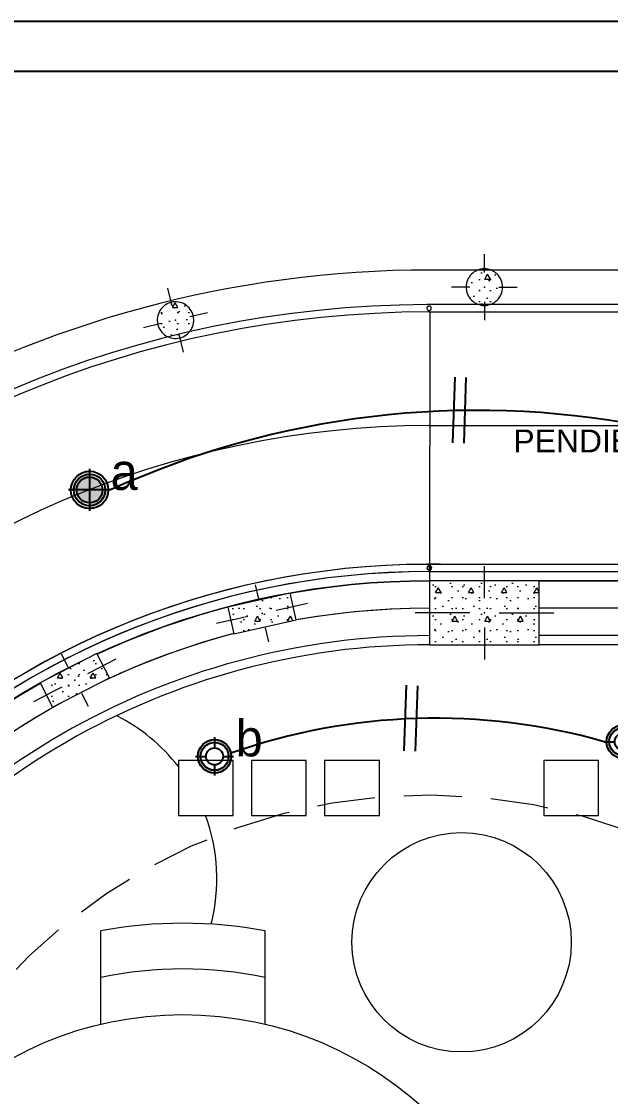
# Model space of a CAD drawing. Header units: feet. Extents: x 2 to 125, y -24 to 91.
# Drawn here: x 79.91 to 83.13, y 50.22 to 56.1 of the extents above; entities that cross this region are included whole.
import ezdxf

# ---------------------------------------------------------------- set-up
doc = ezdxf.new("R2010")
doc.units = ezdxf.units.FT
doc.header["$MEASUREMENT"] = 0
doc.set_wipeout_variables(frame=1)
for name, pattern in [('CONTINUA', [0]), ('HIDDEN', [9.525, 6.35, -3.175]), ('HIDDEN2', [0.1875, 0.125, -0.0625]), ('Wipeout_Contour', [1, 0, -1])]:
    doc.linetypes.add(name, pattern=pattern)
doc.layers.add('ALUMBRADO', color=1, linetype='Continuous')
doc.layers.add('Structural - Bearing', color=7, linetype='Continuous')
for name, color, linetype, lineweight, true_color in [('Annotation - Text_Pen_No__167', 7, 'Continuous', 13, 0x6a6a6a), ('Drawing & Figure_Pen_No__167', 7, 'Continuous', 13, 0x6a6a6a), ('Structural - Bearing_Pen_No__167', 7, 'Continuous', 13, 0x6a6a6a), ('Structural - Bearing_Pen_No__4', 7, 'Continuous', 20, 0x029e21)]:
    doc.layers.add(name, color=color, linetype=linetype, lineweight=lineweight, true_color=true_color)
for name, color, linetype, lineweight in [('Cotas varias El', 253, 'Continuous', 13), ('Drawing & Figure_Pen_No__122', 9, 'Continuous', 13), ('Estructura – Carga_Pen_No__122', 9, 'Continuous', 13), ('Interior - Stair & Railing_Pen_No__122', 9, 'Continuous', 13), ('Structural - Bearing_Pen_No__122', 9, 'Continuous', 13), ('TOMACORRIENTE', 5, 'HIDDEN2', 30)]:
    doc.layers.add(name, color=color, linetype=linetype, lineweight=lineweight)
doc.styles.add('GENERATED_STYLE_1', font='arial.ttf')
pattern_1 = [(0, (34.1127, 49.8555), (0, 0.3117692), [0.03, -0.15]), (0, (34.2027, 50.01138), (0, 0.3117692), [0.03, -0.15]), (60, (34.1127, 49.8555), (-0.27, 0.1558846), [0.03, -0.15]), (60, (34.2927, 49.8555), (-0.27, 0.1558846), [0.03, -0.15]), (120, (34.1427, 49.8555), (0.27, 0.1558846), [0.03, -0.15]), (120, (34.3227, 49.8555), (0.27, 0.1558846), [0.03, -0.15]), (0, (34.11271, 49.8855), (0, 0.06), [0, -0.06, 0, -0.09]), (45, (34.14271, 49.8855), (-0.04242641, 0.04242641), [0, -0.045, 0, -0.075])]

# ---------------------------------------------------------------- blocks, each defined once
blk = doc.blocks.new('LED PASILLO')
at = {"layer": 'ALUMBRADO'}
h = blk.add_hatch(color=202, dxfattribs=at)
h.dxf.hatch_style = 1
edge = h.paths.add_edge_path()
edge.add_line((0, 0.1376), (0, -0.1376))
edge.add_line((-0.1376, 0), (0.1376, 0))
edge = h.paths.add_edge_path()
edge.add_line((0, 0), (0, 0.0845))
edge.add_arc((0, 0), 0.0845, 90, 180)
edge.add_line((-0.0845, 0), (0, 0))
edge = h.paths.add_edge_path()
edge.add_line((0.0845, 0), (0, 0))
edge.add_line((0, 0), (0, -0.0845))
edge.add_arc((0, 0), 0.0845, 270, 360)
at = {"layer": 'ALUMBRADO', "color": 202}
for points in [[(0, 0.1376), (0, -0.1376)], [(-0.1376, 0), (0.1376, 0)]]:
    blk.add_lwpolyline(points, dxfattribs=at)
for radius in [0.1222, 0.1028, 0.0845]:
    blk.add_circle((0, 0), radius, dxfattribs=at)
blk = doc.blocks.new('LED')
at = {"layer": 'ALUMBRADO'}
h = blk.add_hatch(color=256, dxfattribs=at)
h.dxf.hatch_style = 1
edge = h.paths.add_edge_path(flags=17)
edge.add_arc((0, 0), 0.135, 0, 360)
edge = h.paths.add_edge_path()
edge.add_arc((0, 0), 0.162, 0, 360)
for points in [[(0, 0.185), (0, 0.082)], [(-0.185, 0), (-0.082, 0)], [(0.082, 0), (0.185, 0)], [(0, -0.082), (0, -0.185)]]:
    blk.add_lwpolyline(points, dxfattribs=at)
at = {"layer": 'ALUMBRADO', "linetype": 'CONTINUA', "ltscale": 0.003}
for radius in [0.162, 0.135, 0.0824]:
    blk.add_circle((0, 0), radius, dxfattribs=at)

msp = doc.modelspace()

# ---------------------------------------------------------------- hatches: boundary and pattern name
at = {"layer": 'Cotas varias El'}
h = msp.add_hatch(dxfattribs=at)
h.set_pattern_fill('STRUCTURAL_CONCRETE', color=256, style=0, pattern_type=2)
h.set_pattern_definition(pattern_1)
h.paths.add_polyline_path([(82.3397, 54.6439, 0.414214), (82.4397, 54.5439, 0.414214), (82.5397, 54.6439, 0.414214), (82.4397, 54.7439, 0.414214)])
h = msp.add_hatch(dxfattribs=at)
h.set_pattern_fill('STRUCTURAL_CONCRETE', color=256, style=0, pattern_type=2)
h.set_pattern_definition(pattern_1)
h.paths.add_polyline_path([(80.6522, 54.4401, 0.414214), (80.7729, 54.3664, 0.414214), (80.8466, 54.4871, 0.414214), (80.7259, 54.5608, 0.414214)])

# ---------------------------------------------------------------- linework, layer by layer
at = {"layer": 'ALUMBRADO', "color": 114, "lineweight": 25}
for points in [[(82.2672, 53.7924), (82.2796, 54.1511)], [(82.3285, 53.7901), (82.3409, 54.1488)], [(82.0017, 52.1069), (82.0141, 52.4656)], [(82.0631, 52.1046), (82.0755, 52.4633)]]:
    msp.add_lwpolyline(points, dxfattribs=at)
at = {"layer": 'ALUMBRADO', "linetype": 'CONTINUA', "lineweight": 25}
for centre, radius, start, end in [((82.3993, 49.1352), 4.8347, 79.22157, 114.50338), ((82.1735, 48.9093), 3.3763, 74.15253, 109.38442)]:
    msp.add_arc(centre, radius, start, end, dxfattribs=at)
at = {"layer": 'Cotas varias El'}
for p, q in [((82.4397, 54.7239), (82.4397, 54.8239)), ((80.7306, 54.5414), (80.7071, 54.6386)), ((82.3597, 54.6439), (82.2597, 54.6439)), ((82.5197, 54.6439), (82.6197, 54.6439)), ((82.1374, 54.5481), (82.1249, 54.5481)), ((82.1249, 54.5481), (82.1249, 54.5481)), ((82.1374, 54.5481), (82.1249, 54.5481)), ((82.1249, 54.5481), (82.1249, 54.5481)), ((82.1374, 54.5481), (82.1249, 54.5481)), ((82.1249, 54.5481), (82.1249, 54.5481)), ((82.1374, 54.5481), (82.1249, 54.5481)), ((82.1249, 54.5481), (82.1249, 54.5481)), ((82.1374, 54.5481), (82.1249, 54.548)), ((82.1374, 54.5481), (82.1249, 54.548)), ((82.1374, 54.5481), (82.1249, 54.548)), ((82.1374, 54.5481), (82.1249, 54.548)), ((82.1249, 54.548), (82.1249, 54.548)), ((82.1249, 54.548), (82.1249, 54.548)), ((82.1249, 54.548), (82.1249, 54.548)), ((82.1624, 54.5481), (82.1374, 54.5481)), ((82.1624, 54.5481), (82.1374, 54.5481)), ((82.1624, 54.5481), (82.1374, 54.5481)), ((82.1624, 54.5481), (82.1374, 54.5481)), ((82.1375, 54.5481), (82.1374, 54.5481)), ((82.1375, 54.5481), (82.1374, 54.5481)), ((82.1375, 54.5481), (82.1374, 54.5481)), ((82.1375, 54.5481), (82.1374, 54.5481)), ((82.1625, 54.5481), (82.1375, 54.5481)), ((82.1625, 54.5481), (82.1375, 54.5481)), ((82.1625, 54.5481), (82.1375, 54.5481)), ((82.1625, 54.5481), (82.1375, 54.5481)), ((82.1874, 54.5481), (82.1624, 54.5481)), ((82.1874, 54.5481), (82.1624, 54.5481)), ((82.1874, 54.5481), (82.1624, 54.5481)), ((82.1874, 54.5481), (82.1624, 54.5481)), ((82.1875, 54.5481), (82.1625, 54.5481)), ((82.1875, 54.5481), (82.1625, 54.5481)), ((82.1875, 54.5481), (82.1625, 54.5481)), ((82.1875, 54.5481), (82.1625, 54.5481)), ((82.1999, 54.5481), (82.1874, 54.5481)), ((82.1999, 54.5481), (82.1874, 54.5481)), ((82.1999, 54.5481), (82.1874, 54.5481)), ((82.1999, 54.5481), (82.1874, 54.5481)), ((82.2, 54.5481), (82.1875, 54.5481)), ((82.2, 54.5481), (82.1875, 54.5481)), ((82.2, 54.5481), (82.1875, 54.5481)), ((82.2, 54.5481), (82.1875, 54.5481)), ((82.1875, 54.5481), (82.1875, 54.5481)), ((86.3277, 54.5481), (82.1999, 54.5481)), ((86.3277, 54.5481), (82.1999, 54.5481)), ((86.3277, 54.5481), (82.1999, 54.5481)), ((86.325, 54.5481), (82.1999, 54.5481)), ((86.3874, 54.5481), (82.2, 54.5481)), ((86.3874, 54.5481), (82.2, 54.5481)), ((86.3874, 54.5481), (82.2, 54.5481)), ((86.3653, 54.5481), (82.2, 54.5481)), ((82.4397, 54.5639), (82.4397, 54.4639)), ((80.8272, 54.4824), (80.9244, 54.5059)), ((82.1374, 54.5081), (82.1624, 54.5081)), ((82.1374, 54.5081), (82.1624, 54.5081)), ((82.1374, 54.5081), (82.1624, 54.5081)), ((82.1374, 54.5081), (82.1624, 54.5081)), ((82.1376, 54.5081), (82.1376, 54.5081)), ((82.1376, 54.5081), (82.1625, 54.5081)), ((82.1376, 54.5081), (82.1376, 54.5081)), ((82.1376, 54.5081), (82.1625, 54.5081)), ((82.1376, 54.5081), (82.1376, 54.5081)), ((82.1376, 54.5081), (82.1625, 54.5081)), ((82.1376, 54.5081), (82.1376, 54.5081)), ((82.1376, 54.5081), (82.1625, 54.5081)), ((82.1412, 54.5081), (82.1403, 53.0374)), ((82.1624, 54.5081), (82.1874, 54.5081)), ((82.1624, 54.5081), (82.1874, 54.5081)), ((82.1624, 54.5081), (82.1874, 54.5081)), ((82.1624, 54.5081), (82.1874, 54.5081)), ((82.1625, 54.5081), (82.1875, 54.5081)), ((82.1625, 54.5081), (82.1875, 54.5081)), ((82.1625, 54.5081), (82.1875, 54.5081)), ((82.1625, 54.5081), (82.1875, 54.5081)), ((82.1874, 54.5081), (82.1999, 54.5081)), ((82.1874, 54.5081), (82.1999, 54.5081)), ((82.1874, 54.5081), (82.1999, 54.5081)), ((82.1874, 54.5081), (82.1999, 54.5081)), ((82.1875, 54.5081), (82.2, 54.5081)), ((82.1875, 54.5081), (82.2, 54.5081)), ((82.1875, 54.5081), (82.2, 54.5081)), ((82.1875, 54.5081), (82.1875, 54.5081)), ((82.1875, 54.5081), (82.2, 54.5081)), ((82.1999, 54.5081), (86.3277, 54.5081)), ((82.1999, 54.5081), (86.3277, 54.5081)), ((82.1999, 54.5081), (86.3277, 54.5081)), ((82.1999, 54.5081), (86.325, 54.5081)), ((82.2, 54.5081), (86.3944, 54.5081)), ((82.2, 54.5081), (86.3944, 54.5081)), ((82.2, 54.5081), (86.3944, 54.5081)), ((82.2, 54.5081), (86.3653, 54.5081)), ((80.6717, 54.4448), (80.5745, 54.4213)), ((80.7682, 54.3859), (80.7917, 54.2887))]:
    msp.add_line(p, q, dxfattribs=at)
for points in [[(88.0353, 54.7374), (82.1407, 54.7374, 1.000452), (82.1407, 42.6874), (88.0353, 42.6874)], [(82.3397, 54.6439, 0.414214), (82.4397, 54.5439, 0.414214), (82.5397, 54.6439, 0.414214), (82.4397, 54.7439, 0.414214)], [(80.6522, 54.4401, 0.414214), (80.7729, 54.3664, 0.414214), (80.8466, 54.4871, 0.414214), (80.7259, 54.5608, 0.414214)], [(82.1374, 54.5161, 1), (82.1374, 54.5401, 1)], [(82.1376, 54.5161, 1), (82.1375, 54.5401, 1)], [(85.7353, 52.6874), (82.7403, 52.6874), (82.1403, 52.6874, 1.000253), (82.1403, 44.7374), (85.7353, 44.7374), (85.7353, 44.3874), (82.1403, 44.3874, -0.414993), (77.8153, 48.7124, -0.414599), (82.1403, 53.0374), (85.7353, 53.0374)], [(85.7353, 44.5374), (84.6353, 44.5374), (82.1393, 44.536, -1), (82.1393, 52.8888), (86.3353, 52.8888), (86.3353, 53.0374), (82.1403, 53.0374, 0.414993), (77.8153, 48.7124, 0.413351), (82.1403, 44.3874), (85.7353, 44.3874)], [(85.7353, 52.7374), (82.7403, 52.7374), (82.1403, 52.7374, 1.000252), (82.1403, 44.6874), (85.6853, 44.6874), (85.6853, 44.5374), (82.1403, 44.5374, -0.414998), (77.9629, 48.7124, -0.414603), (82.1393, 52.8888), (85.7353, 52.8873)]]:
    msp.add_lwpolyline(points, format="xyb", close=True, dxfattribs=at)
for radius, start, end in [(5.8315, 90.12888, 269.40029), (5.8315, 90.12888, 269.40029), (5.8315, 90.12888, 269.40029), (5.8315, 90.12888, 269.40029), (5.7915, 90.0061, 269.52272), (5.7915, 90.0061, 269.52272), (5.7915, 90.0061, 269.52272), (5.7915, 90.0061, 269.52272)]:
    msp.add_arc((82.138, 48.7166), radius, start, end, dxfattribs=at)
for p in [(82.4397, 54.6439), (80.7494, 54.4636)]:
    msp.add_point(p, dxfattribs=at)
at = {"layer": 'Drawing & Figure_Pen_No__122', "color": 9, "linetype": 'Continuous', "lineweight": 13}
for p, q in [((80.3403, 50.6116), (80.3403, 51.1225)), ((81.2403, 50.6116), (81.2403, 51.1225))]:
    msp.add_line(p, q, dxfattribs=at)
for centre, radius in [((82.3153, 51.0598), 0.6), ((80.7903, 48.7127), 1.9514)]:
    msp.add_circle(centre, radius, dxfattribs=at)
for centre, radius, start, end in [((79.9765, 51.4077), 0.9991, 37.8832, 63.21405), ((79.9765, 51.4077), 0.9991, 345.60488, 20.28871), ((80.7903, 48.7127), 2.4514, 79.42233, 100.57749), ((80.7903, 48.7127), 2.2014, 78.20416, 101.79445)]:
    msp.add_arc(centre, radius, start, end, dxfattribs=at)
at = {"layer": 'Drawing & Figure_Pen_No__167', "color": 251, "linetype": 'Continuous', "lineweight": 13, "true_color": 0x6a6a6a}
msp.add_line((82.1353, 53.8874), (86.3353, 53.8874), dxfattribs=at)
msp.add_arc((82.1577, 48.7124), 5.1751, 90.24761, 269.80078, dxfattribs=at)
at = {"layer": 'Estructura – Carga_Pen_No__122', "color": 9, "linetype": 'Continuous', "lineweight": 13}
for points in [[(80.7651, 52.0541), (80.7651, 51.7541), (81.0651, 51.7541), (81.0651, 52.0541)], [(81.4651, 51.7541), (81.4651, 52.0541), (81.1651, 52.0541), (81.1651, 51.7541)], [(81.8651, 52.0541), (81.5651, 52.0541), (81.5651, 51.7541), (81.8651, 51.7541)], [(83.0651, 51.7541), (83.0651, 52.0541), (82.7651, 52.0541), (82.7651, 51.7541)]]:
    msp.add_lwpolyline(points, close=True, dxfattribs=at)
at = {"layer": 'Interior - Stair & Railing_Pen_No__122', "color": 9, "linetype": 'Continuous', "lineweight": 13}
for p, q in [((82.1374, 53.128), (82.1249, 53.128)), ((82.1249, 53.128), (82.1249, 53.128)), ((82.1374, 53.128), (82.1249, 53.128)), ((82.1249, 53.128), (82.1249, 53.128)), ((82.1374, 53.128), (82.1249, 53.128)), ((82.1249, 53.128), (82.1249, 53.128)), ((82.1374, 53.128), (82.1249, 53.128)), ((82.1249, 53.128), (82.1249, 53.128)), ((82.1403, 53.1274), (82.1278, 53.1274)), ((82.1278, 53.1274), (82.1278, 53.1274)), ((82.1403, 53.1274), (82.1278, 53.1274)), ((82.1278, 53.1274), (82.1278, 53.1274)), ((82.1403, 53.1274), (82.1278, 53.1274)), ((82.1278, 53.1274), (82.1278, 53.1274)), ((82.1403, 53.1274), (82.1278, 53.1274)), ((82.1278, 53.1274), (82.1278, 53.1274)), ((82.1624, 53.128), (82.1374, 53.128)), ((82.1374, 53.128), (82.1374, 53.128)), ((82.1624, 53.128), (82.1374, 53.128)), ((82.1374, 53.128), (82.1374, 53.128)), ((82.1624, 53.128), (82.1374, 53.128)), ((82.1374, 53.128), (82.1374, 53.128)), ((82.1624, 53.128), (82.1374, 53.128)), ((82.1374, 53.128), (82.1374, 53.128)), ((82.1653, 53.1274), (82.1403, 53.1274)), ((82.1403, 53.1274), (82.1403, 53.1274)), ((82.1653, 53.1274), (82.1403, 53.1274)), ((82.1403, 53.1274), (82.1403, 53.1274)), ((82.1653, 53.1274), (82.1403, 53.1274)), ((82.1403, 53.1274), (82.1403, 53.1274)), ((82.1653, 53.1274), (82.1403, 53.1274)), ((82.1403, 53.1274), (82.1403, 53.1274)), ((82.1874, 53.128), (82.1624, 53.128)), ((82.1874, 53.128), (82.1624, 53.128)), ((82.1874, 53.128), (82.1624, 53.128)), ((82.1874, 53.128), (82.1624, 53.128)), ((82.1903, 53.1274), (82.1653, 53.1274)), ((82.1903, 53.1274), (82.1653, 53.1274)), ((82.1903, 53.1274), (82.1653, 53.1274)), ((82.1903, 53.1274), (82.1653, 53.1274)), ((82.1999, 53.128), (82.1874, 53.128)), ((82.1999, 53.128), (82.1874, 53.128)), ((82.1999, 53.128), (82.1874, 53.128)), ((82.1999, 53.128), (82.1874, 53.128)), ((82.2028, 53.1274), (82.1903, 53.1274)), ((82.2028, 53.1274), (82.1903, 53.1274)), ((82.2028, 53.1274), (82.1903, 53.1274)), ((82.2028, 53.1274), (82.1903, 53.1274)), ((86.3918, 53.1252), (82.1999, 53.128)), ((86.3918, 53.1252), (82.1999, 53.128)), ((86.3918, 53.1252), (82.1999, 53.128)), ((86.3622, 53.1253), (82.1999, 53.128)), ((86.394, 53.1274), (82.2028, 53.1274)), ((86.394, 53.1274), (82.2028, 53.1274)), ((86.394, 53.1274), (82.2028, 53.1274)), ((86.3645, 53.1274), (82.2028, 53.1274)), ((82.1374, 53.088), (82.1374, 53.088)), ((82.1374, 53.088), (82.1624, 53.088)), ((82.1374, 53.088), (82.1374, 53.088)), ((82.1374, 53.088), (82.1624, 53.088)), ((82.1374, 53.088), (82.1374, 53.088)), ((82.1374, 53.088), (82.1624, 53.088)), ((82.1374, 53.088), (82.1374, 53.088)), ((82.1374, 53.088), (82.1624, 53.088)), ((82.1403, 53.0874), (82.1403, 53.0874)), ((82.1403, 53.0874), (82.1403, 53.0874)), ((82.1403, 53.0874), (82.1653, 53.0874)), ((82.1403, 53.0874), (82.1403, 53.0874)), ((82.1403, 53.0874), (82.1403, 53.0874)), ((82.1403, 53.0874), (82.1653, 53.0874)), ((82.1403, 53.0874), (82.1403, 53.0874)), ((82.1403, 53.0874), (82.1403, 53.0874)), ((82.1403, 53.0874), (82.1653, 53.0874)), ((82.1403, 53.0874), (82.1403, 53.0874)), ((82.1403, 53.0874), (82.1403, 53.0874)), ((82.1403, 53.0874), (82.1653, 53.0874)), ((82.1624, 53.088), (82.1874, 53.088)), ((82.1624, 53.088), (82.1874, 53.088)), ((82.1624, 53.088), (82.1874, 53.088)), ((82.1624, 53.088), (82.1874, 53.088)), ((82.1653, 53.0874), (82.1903, 53.0874)), ((82.1653, 53.0874), (82.1903, 53.0874)), ((82.1653, 53.0874), (82.1903, 53.0874)), ((82.1653, 53.0874), (82.1903, 53.0874)), ((82.1874, 53.088), (82.1999, 53.088)), ((82.1874, 53.088), (82.1999, 53.088)), ((82.1874, 53.088), (82.1999, 53.088)), ((82.1874, 53.088), (82.1999, 53.088)), ((82.1903, 53.0874), (82.2028, 53.0874)), ((82.1903, 53.0874), (82.2028, 53.0874)), ((82.1903, 53.0874), (82.2028, 53.0874)), ((82.1903, 53.0874), (82.2028, 53.0874)), ((82.1999, 53.088), (86.3853, 53.0852)), ((82.1999, 53.088), (86.3853, 53.0852)), ((82.1999, 53.088), (86.3853, 53.0852)), ((82.1999, 53.088), (86.3622, 53.0853)), ((82.2028, 53.0874), (86.3874, 53.0874)), ((82.2028, 53.0874), (86.3874, 53.0874)), ((82.2028, 53.0874), (86.3874, 53.0874)), ((82.2028, 53.0874), (86.3645, 53.0874))]:
    msp.add_line(p, q, dxfattribs=at)
for points in [[(82.1374, 53.096, 1), (82.1374, 53.12, 1)], [(82.1403, 53.0954, 1), (82.1403, 53.1194, 1)]]:
    msp.add_lwpolyline(points, format="xyb", close=True, dxfattribs=at)
for centre, radius, start, end in [((82.138, 48.7124), 4.415, 90.13201, 269.20709), ((82.138, 48.7124), 4.415, 90.13201, 269.20709), ((82.138, 48.7124), 4.415, 90.13201, 269.20709), ((82.138, 48.7124), 4.415, 90.13201, 269.20709), ((82.1404, 48.7127), 4.4153, 90.20119, 269.17505), ((82.1404, 48.7127), 4.4153, 90.20119, 269.17505), ((82.1404, 48.7127), 4.4153, 90.20119, 269.17505), ((82.1404, 48.7127), 4.4153, 90.20119, 269.17505), ((82.138, 48.7124), 4.375, 89.97002, 269.36897), ((82.138, 48.7124), 4.375, 89.97002, 269.36897), ((82.138, 48.7124), 4.375, 89.97002, 269.36897), ((82.138, 48.7124), 4.375, 89.97002, 269.36897), ((82.1404, 48.7127), 4.3753, 90.03946, 269.33774), ((82.1404, 48.7127), 4.3753, 90.03946, 269.33774), ((82.1404, 48.7127), 4.3753, 90.03946, 269.33774), ((82.1404, 48.7127), 4.3753, 90.03946, 269.33774)]:
    msp.add_arc(centre, radius, start, end, dxfattribs=at)
at = {"layer": 'Structural - Bearing_Pen_No__4', "color": 104, "linetype": 'HIDDEN', "lineweight": 20, "ltscale": 0.05, "true_color": 0x029e21}
msp.add_lwpolyline([(79.1819, 49.8177, 1.19707), (85.2823, 48.7145, 0.831228), (79.1928, 49.8465)], format="xyb", dxfattribs=at)

# ---------------------------------------------------------------- block references
at = {"layer": 'ALUMBRADO', "xscale": 0.5646712500000001, "yscale": 0.5646712500000001, "zscale": 0.5646712500000001}
for p in [(83.1998, 52.1572), (80.9631, 52.077)]:
    msp.add_blockref('LED', p, dxfattribs=at)
at = {"layer": 'TOMACORRIENTE', "xscale": 0.8365500000000002, "yscale": 0.8365500000000002, "zscale": 0.8365500000000002, "rotation": 270}
msp.add_blockref('LED PASILLO', (80.2791, 53.5344), dxfattribs=at)

# ---------------------------------------------------------------- texts
at = {"layer": 'ALUMBRADO', "color": 102, "lineweight": 25}
for s, p in [('a', (80.3941, 53.5344)), ('b', (81.0782, 52.077))]:
    msp.add_text(s, height=0.2, dxfattribs=at).set_placement(p)
at = {"layer": 'Annotation - Text_Pen_No__167', "color": 251, "linetype": 'Continuous', "lineweight": 13, "true_color": 0x6a6a6a, "insert": (83.4185, 53.8651), "char_height": 0.125, "attachment_point": 2, "style": 'GENERATED_STYLE_1'}
msp.add_mtext('\\A1;PENDIENTE 10.68%', dxfattribs=at)

# ---------------------------------------------------------------- next in the draw order: wipeouts: each hides what was drawn before it
at = {"color": 254, "linetype": 'Wipeout_Contour', "lineweight": 0, "ltscale": 193.694473}
msp.add_wipeout([(82.1403, 52.6874), (82.7403, 52.6874), (82.7403, 53.0374), (82.1403, 53.0374)], dxfattribs=at).dxf.layer = 'Structural - Bearing'
at = {"color": 254, "linetype": 'Wipeout_Contour', "lineweight": 0, "ltscale": 188.828715}
msp.add_wipeout([(81.0683, 52.7475), (81.4099, 52.8238), (81.3772, 52.9702), (81.0356, 52.8939)], dxfattribs=at).dxf.layer = 'Structural - Bearing'
at = {"color": 254, "linetype": 'Wipeout_Contour', "lineweight": 0, "ltscale": 184.648525}
msp.add_wipeout([(80.0768, 52.3461), (80.3879, 52.5066), (80.3191, 52.6399), (80.008, 52.4794)], dxfattribs=at).dxf.layer = 'Structural - Bearing'

# ---------------------------------------------------------------- next in the draw order: hatches: boundary and pattern name
at = {"layer": 'Structural - Bearing_Pen_No__122', "linetype": 'Continuous', "lineweight": 13}
h = msp.add_hatch(dxfattribs=at)
h.set_pattern_fill('STRUCTURAL_CONCRETE', color=9, style=0, pattern_type=2)
h.set_pattern_definition(pattern_1)
h.paths.add_polyline_path([(82.1403, 52.6874), (82.7403, 52.6874), (82.7403, 53.0374), (82.1403, 53.0374)])
h = msp.add_hatch(dxfattribs=at)
h.set_pattern_fill('STRUCTURAL_CONCRETE', color=9, style=0, pattern_type=2)
h.set_pattern_definition(pattern_1)
h.paths.add_polyline_path([(81.0683, 52.7475), (81.4099, 52.8238), (81.3772, 52.9702), (81.0356, 52.8939)])
h = msp.add_hatch(dxfattribs=at)
h.set_pattern_fill('STRUCTURAL_CONCRETE', color=9, style=0, pattern_type=2)
h.set_pattern_definition(pattern_1)
h.paths.add_polyline_path([(80.0768, 52.3461), (80.3879, 52.5066), (80.3191, 52.6399), (80.008, 52.4794)])

# ---------------------------------------------------------------- next in the draw order: linework, layer by layer
for points in [[(74.2943, 32.8751), (105.0601, 32.8751), (105.0601, 56.0972), (74.2943, 56.0972)], [(74.568, 33.1488), (104.7863, 33.1488), (104.7863, 55.8234), (74.568, 55.8234)]]:
    msp.add_lwpolyline(points, close=True)
at = {"layer": 'Cotas varias El'}
for points in [[(82.1403, 52.6874), (82.7403, 52.6874), (82.7403, 53.0374), (82.1403, 53.0374)], [(81.0683, 52.7475), (81.4099, 52.8238), (81.3772, 52.9702), (81.0356, 52.8939)], [(80.0768, 52.3461), (80.3879, 52.5066), (80.3191, 52.6399), (80.008, 52.4794)]]:
    msp.add_lwpolyline(points, close=True, dxfattribs=at)
at = {"layer": 'Structural - Bearing_Pen_No__167', "color": 251, "linetype": 'Continuous', "lineweight": 13, "true_color": 0x6a6a6a}
for p, q in [((82.4403, 52.9424), (82.4403, 53.1174)), ((81.2053, 52.9369), (81.1879, 53.015)), ((81.3008, 52.8763), (81.4716, 52.9144)), ((81.1447, 52.8414), (80.9739, 52.8033)), ((82.3603, 52.8624), (82.0603, 52.8624)), ((82.5203, 52.8624), (82.8203, 52.8624)), ((81.2402, 52.7808), (81.2576, 52.7027)), ((82.4403, 52.7824), (82.4403, 52.6074)), ((80.1613, 52.5641), (80.1246, 52.6352)), ((80.269, 52.5297), (80.4246, 52.6099)), ((80.1268, 52.4563), (79.9713, 52.3761)), ((80.2346, 52.4219), (80.2713, 52.3508))]:
    msp.add_line(p, q, dxfattribs=at)
for p in [(81.2228, 52.8589), (82.4403, 52.8624), (80.1979, 52.493)]:
    msp.add_point(p, dxfattribs=at)

doc.saveas('drawing.dxf')
